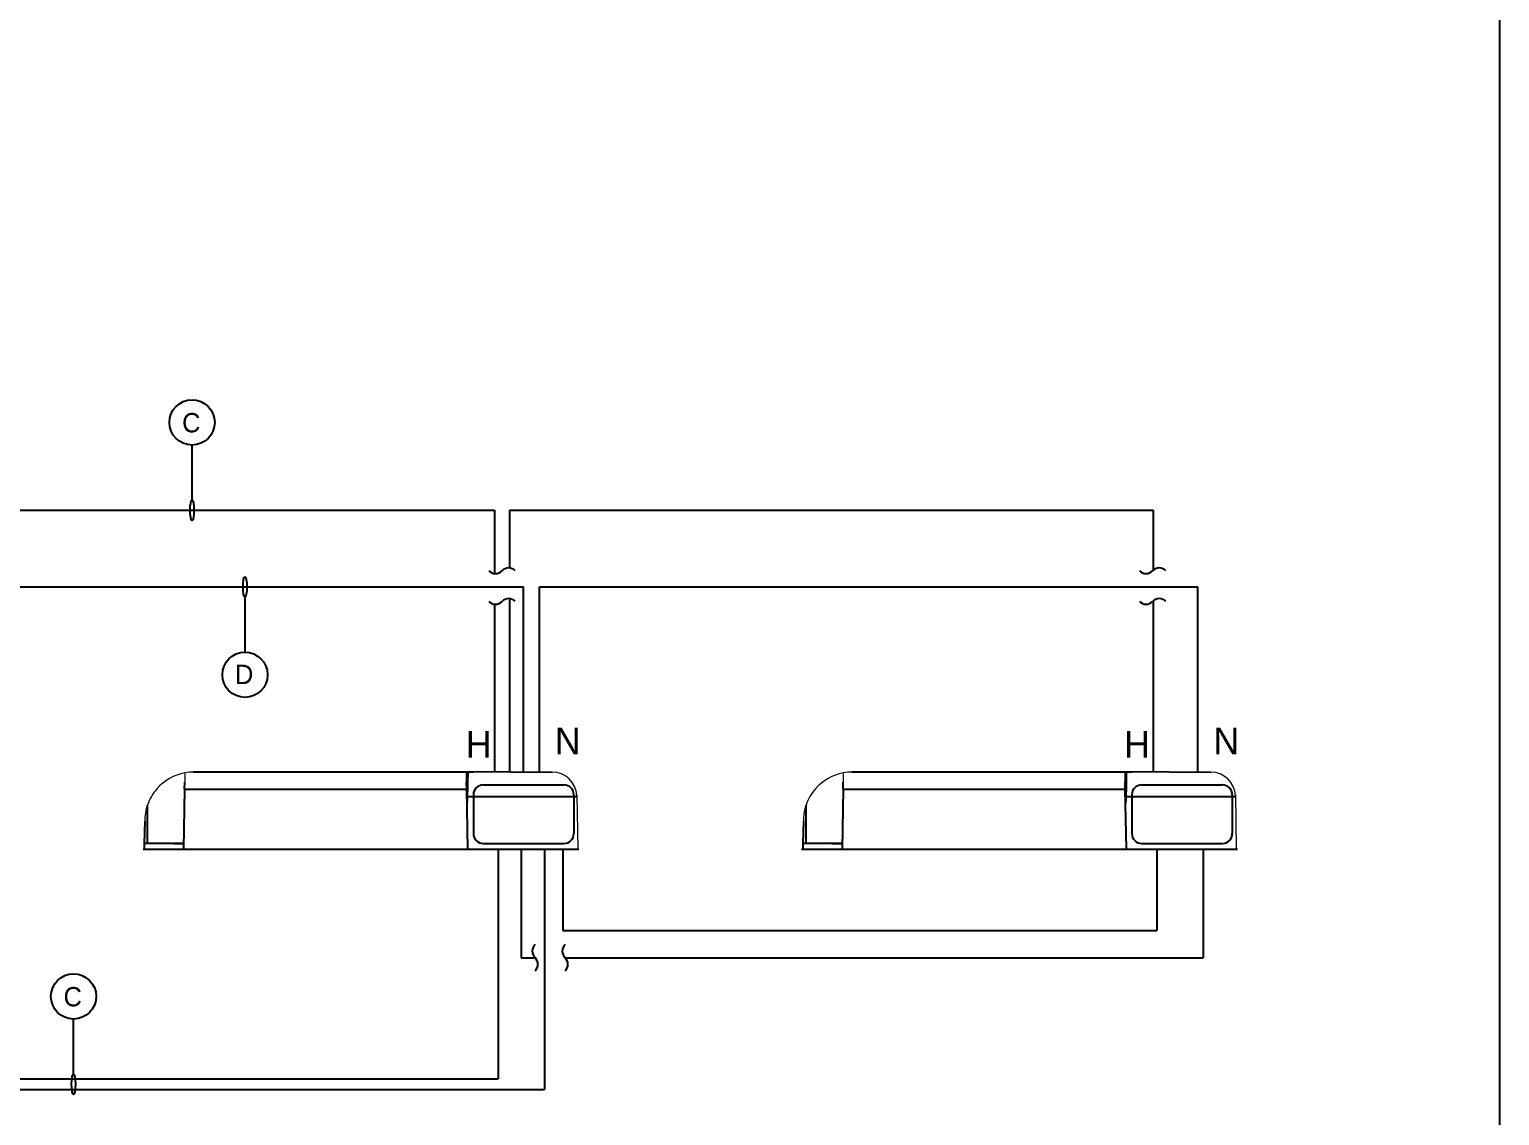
# Model space of a CAD drawing. Header units: millimetres. Extents: x 1282755 to 1285234, y -1758265 to -1757672.
# Drawn here: x 1284829.4 to 1284938.6, y -1758080.6 to -1757999.8 of the extents above; entities that cross this region are included whole.
import ezdxf
from ezdxf.enums import TextEntityAlignment as Align

# ---------------------------------------------------------------- set-up
doc = ezdxf.new("R2010")
doc.units = ezdxf.units.MM
for name, color, linetype in [('D', 2, 'Continuous'), ('MR', 7, 'Continuous'), ('T', 7, 'Continuous')]:
    doc.layers.add(name, color=color, linetype=linetype)
doc.styles.add('CS', font='')
doc.styles.add('새굴림', font='NGULIM.TTF')
doc.styles.get('CS').set_extended_font_data('Gulim')

msp = doc.modelspace()

# ---------------------------------------------------------------- linework, layer by layer
at = {"color": 3}
for p, q in [((1284818.99, -1758035.59), (1284863.94, -1758035.59)), ((1284863.94, -1758035.59), (1284863.94, -1758040.29)), ((1284865.07, -1758035.59), (1284865.07, -1758039.88)), ((1284865.07, -1758035.59), (1284912.89, -1758035.59)), ((1284912.89, -1758035.59), (1284912.89, -1758040.09)), ((1284863.94, -1758042.57), (1284863.94, -1758055.03)), ((1284865.07, -1758042.16), (1284865.07, -1758055.03)), ((1284912.89, -1758042.33), (1284912.89, -1758055.03)), ((1284864.23, -1758060.81), (1284864.23, -1758077.86)), ((1284865.92, -1758060.81), (1284865.92, -1758068.85)), ((1284867.67, -1758060.81), (1284867.67, -1758078.66)), ((1284869.03, -1758060.81), (1284869.03, -1758066.84)), ((1284913.17, -1758060.81), (1284913.17, -1758066.84)), ((1284916.61, -1758060.81), (1284916.61, -1758068.85)), ((1284869.03, -1758066.84), (1284913.17, -1758066.84)), ((1284865.92, -1758068.85), (1284866.96, -1758068.85)), ((1284869.2, -1758068.85), (1284916.61, -1758068.85))]:
    msp.add_line(p, q, dxfattribs=at)
at = {"color": 5}
for p, q in [((1284824.69, -1758041.28), (1284866.1, -1758041.28)), ((1284866.1, -1758055.04), (1284866.1, -1758041.28)), ((1284867.28, -1758055.04), (1284867.28, -1758041.28)), ((1284867.28, -1758041.28), (1284916.22, -1758041.28)), ((1284916.22, -1758055.04), (1284916.22, -1758041.28))]:
    msp.add_line(p, q, dxfattribs=at)
at = {"color": 7}
for p, q in [((1284863.11, -1758056.01), (1284869.11, -1758056.01)), ((1284912.05, -1758056.01), (1284918.05, -1758056.01)), ((1284862.38, -1758056.74), (1284862.38, -1758059.63)), ((1284869.84, -1758056.74), (1284869.84, -1758059.63)), ((1284911.32, -1758056.74), (1284911.32, -1758059.63)), ((1284918.78, -1758056.74), (1284918.78, -1758059.63)), ((1284863.11, -1758060.36), (1284869.11, -1758060.36)), ((1284912.05, -1758060.36), (1284918.05, -1758060.36))]:
    msp.add_line(p, q, dxfattribs=at)
at = {"color": 3}
for points in [[(1284791.22, -1758074.91), (1284801.51, -1758074.91), (1284801.51, -1758077.86), (1284864.23, -1758077.86)], [(1284791.22, -1758075.71), (1284800.71, -1758075.71), (1284800.71, -1758078.66), (1284867.67, -1758078.66)]]:
    msp.add_lwpolyline(points, dxfattribs=at)
at = {"color": 4}
for centre, start, end in [((1284864.02, -1758039.61), 223.9498, 316.0502), ((1284865, -1758040.56), 43.9498, 136.0502), ((1284912.37, -1758039.61), 223.9498, 316.0502), ((1284913.35, -1758040.56), 43.9498, 136.0502), ((1284864.02, -1758041.89), 223.9498, 316.0502), ((1284865, -1758042.84), 43.9498, 136.0502), ((1284912.37, -1758041.89), 223.9498, 316.0502), ((1284913.35, -1758042.84), 43.9498, 136.0502), ((1284867.44, -1758068.36), 133.9498, 226.0502), ((1284869.67, -1758068.36), 133.9498, 226.0502), ((1284866.49, -1758069.34), 313.9498, 46.0502), ((1284868.72, -1758069.34), 313.9498, 46.0502)]:
    msp.add_arc(centre, 0.684, start, end, dxfattribs=at)
at = {"color": 7}
for centre, start, end in [((1284863.11, -1758056.74), 90, 180), ((1284869.11, -1758056.74), 0, 90), ((1284912.05, -1758056.74), 90, 180), ((1284918.05, -1758056.74), 0, 90), ((1284863.11, -1758059.63), 180, 270), ((1284869.11, -1758059.63), 270, 0), ((1284912.05, -1758059.63), 180, 270), ((1284918.05, -1758059.63), 270, 0)]:
    msp.add_arc(centre, 0.732, start, end, dxfattribs=at)
at = {"color": 1}
for centre in [(1284841.47, -1758035.59), (1284845.4, -1758041.28), (1284832.66, -1758078.26)]:
    msp.add_ellipse(centre, major_axis=(0, 0.765), ratio=0.184929, dxfattribs=at)
at = {"layer": 'D', "color": 1}
for p, q in [((1284841.47, -1758034.83), (1284841.47, -1758030.73)), ((1284845.4, -1758042.05), (1284845.4, -1758046.14)), ((1284832.66, -1758077.5), (1284832.66, -1758073.4))]:
    msp.add_line(p, q, dxfattribs=at)
at = {"layer": 'D', "color": 2, "lineweight": 0}
for p, q in [((1284840.93, -1758055.16), (1284840.92, -1758055.8)), ((1284889.87, -1758055.16), (1284889.87, -1758055.8)), ((1284861.91, -1758057.53), (1284861.94, -1758057.21)), ((1284870.07, -1758056.75), (1284870.13, -1758060.76)), ((1284910.86, -1758057.53), (1284910.89, -1758057.21)), ((1284919.01, -1758056.75), (1284919.08, -1758060.76)), ((1284840.84, -1758060.76), (1284840.84, -1758060.4)), ((1284889.78, -1758060.76), (1284889.78, -1758060.4))]:
    msp.add_line(p, q, dxfattribs=at)
at = {"layer": 'D', "color": 2}
for p, q in [((1284841.57, -1758055.04), (1284862.39, -1758055.04)), ((1284861.86, -1758055.04), (1284861.86, -1758055.8)), ((1284861.97, -1758055.79), (1284861.98, -1758055.04)), ((1284861.98, -1758055.04), (1284861.98, -1758055.04)), ((1284862.08, -1758055.02), (1284868.24, -1758055.05)), ((1284890.51, -1758055.04), (1284911.33, -1758055.04)), ((1284910.81, -1758055.04), (1284910.81, -1758055.8)), ((1284910.91, -1758055.79), (1284910.93, -1758055.04)), ((1284910.93, -1758055.04), (1284910.93, -1758055.04)), ((1284911.02, -1758055.02), (1284917.18, -1758055.05)), ((1284840.91, -1758056.32), (1284840.92, -1758055.8)), ((1284861.87, -1758055.91), (1284861.86, -1758055.8)), ((1284861.88, -1758056.32), (1284861.87, -1758055.91)), ((1284861.95, -1758057.23), (1284861.97, -1758055.79)), ((1284889.86, -1758056.32), (1284889.87, -1758055.8)), ((1284910.81, -1758055.91), (1284910.81, -1758055.8)), ((1284910.83, -1758056.32), (1284910.81, -1758055.91)), ((1284910.89, -1758057.23), (1284910.91, -1758055.79)), ((1284840.91, -1758056.32), (1284840.84, -1758060.76)), ((1284840.91, -1758056.32), (1284861.88, -1758056.32)), ((1284861.96, -1758060.76), (1284861.88, -1758056.32)), ((1284861.88, -1758056.32), (1284861.88, -1758056.33)), ((1284861.88, -1758056.32), (1284861.88, -1758056.32)), ((1284861.88, -1758056.33), (1284861.88, -1758056.33)), ((1284861.88, -1758056.33), (1284861.88, -1758056.33)), ((1284870.06, -1758056.88), (1284861.95, -1758056.88)), ((1284889.86, -1758056.32), (1284889.78, -1758060.76)), ((1284889.86, -1758056.32), (1284910.83, -1758056.32)), ((1284910.91, -1758060.76), (1284910.83, -1758056.32)), ((1284910.83, -1758056.32), (1284910.83, -1758056.33)), ((1284910.83, -1758056.32), (1284910.83, -1758056.32)), ((1284910.83, -1758056.33), (1284910.83, -1758056.33)), ((1284910.83, -1758056.33), (1284910.83, -1758056.33)), ((1284919.01, -1758056.88), (1284910.89, -1758056.88)), ((1284838.16, -1758060.36), (1284838.16, -1758057.5)), ((1284887.1, -1758060.36), (1284887.1, -1758057.5)), ((1284837.95, -1758058.71), (1284837.92, -1758060.36)), ((1284886.9, -1758058.71), (1284886.87, -1758060.36)), ((1284837.92, -1758060.34), (1284837.92, -1758060.76)), ((1284840.84, -1758060.36), (1284837.92, -1758060.36)), ((1284840.08, -1758060.36), (1284840.8, -1758060.36)), ((1284886.87, -1758060.34), (1284886.87, -1758060.76)), ((1284889.78, -1758060.36), (1284886.87, -1758060.36)), ((1284889.02, -1758060.36), (1284889.74, -1758060.36)), ((1284840.8, -1758060.81), (1284837.83, -1758060.81)), ((1284861.64, -1758060.81), (1284840.7, -1758060.81)), ((1284870.22, -1758060.81), (1284861.62, -1758060.81)), ((1284889.74, -1758060.81), (1284886.77, -1758060.81)), ((1284910.59, -1758060.81), (1284889.64, -1758060.81)), ((1284919.17, -1758060.81), (1284910.56, -1758060.81))]:
    msp.add_line(p, q, dxfattribs=at)
at = {"layer": 'D', "color": 2, "lineweight": 0}
for points in [[(1284840.93, -1758055.11), (1284840.93, -1758055.11), (1284840.93, -1758055.11), (1284840.93, -1758055.11)], [(1284889.87, -1758055.11), (1284889.87, -1758055.11), (1284889.87, -1758055.11), (1284889.87, -1758055.11)]]:
    msp.add_lwpolyline(points, dxfattribs=at)
at = {"layer": 'D', "color": 1}
for centre in [(1284841.47, -1758029.06), (1284845.4, -1758047.82), (1284832.66, -1758071.73)]:
    msp.add_circle(centre, 1.68, dxfattribs=at)
at = {"layer": 'D', "color": 2, "lineweight": 0}
for points in [[(1284840.93, -1758055.11), (1284840.12, -1758055.26), (1284839.39, -1758055.68), (1284838.85, -1758056.3)], [(1284841.59, -1758055.05), (1284841.37, -1758055.05), (1284841.15, -1758055.07), (1284840.93, -1758055.11)], [(1284870.06, -1758056.81), (1284870.03, -1758055.83), (1284869.22, -1758055.05), (1284868.23, -1758055.05)], [(1284889.87, -1758055.11), (1284889.07, -1758055.26), (1284888.34, -1758055.68), (1284887.8, -1758056.3)], [(1284890.54, -1758055.05), (1284890.32, -1758055.05), (1284890.09, -1758055.07), (1284889.87, -1758055.11)], [(1284919.01, -1758056.81), (1284918.97, -1758055.83), (1284918.16, -1758055.05), (1284917.18, -1758055.05)], [(1284838.85, -1758056.3), (1284838.55, -1758056.65), (1284838.31, -1758057.06), (1284838.16, -1758057.5)], [(1284887.8, -1758056.3), (1284887.49, -1758056.65), (1284887.26, -1758057.06), (1284887.1, -1758057.5)], [(1284838.16, -1758057.5), (1284838.02, -1758057.89), (1284837.95, -1758058.3), (1284837.95, -1758058.71)], [(1284887.1, -1758057.5), (1284886.96, -1758057.89), (1284886.9, -1758058.3), (1284886.9, -1758058.71)]]:
    msp.add_open_spline(points, degree=3, dxfattribs=at)
at = {"layer": 'MR', "color": 2}
msp.add_lwpolyline([(1284938.65, -1757863.51), (1284938.65, -1758197.07), (1284646.27, -1758197.07), (1284646.27, -1757863.51)], dxfattribs=at)

# ---------------------------------------------------------------- texts
at = {"color": 5, "style": '새굴림'}
for p in [(1284869.39, -1758053.73), (1284918.33, -1758053.73)]:
    msp.add_text('N', height=1.99, dxfattribs=at).set_placement(p, align=Align.CENTER)
at = {"color": 1, "style": '새굴림'}
for p in [(1284862.76, -1758053.99), (1284911.7, -1758053.99)]:
    msp.add_text('H', height=1.99, dxfattribs=at).set_placement(p, align=Align.CENTER)
at = {"layer": 'T', "color": 7, "style": 'CS'}
for s, p in [('C', (1284841.41, -1758029.08)), ('D', (1284845.34, -1758047.79)), ('C', (1284832.6, -1758071.75))]:
    msp.add_text(s, height=1.44, dxfattribs=at).set_placement(p, align=Align.MIDDLE)

doc.saveas('drawing.dxf')
